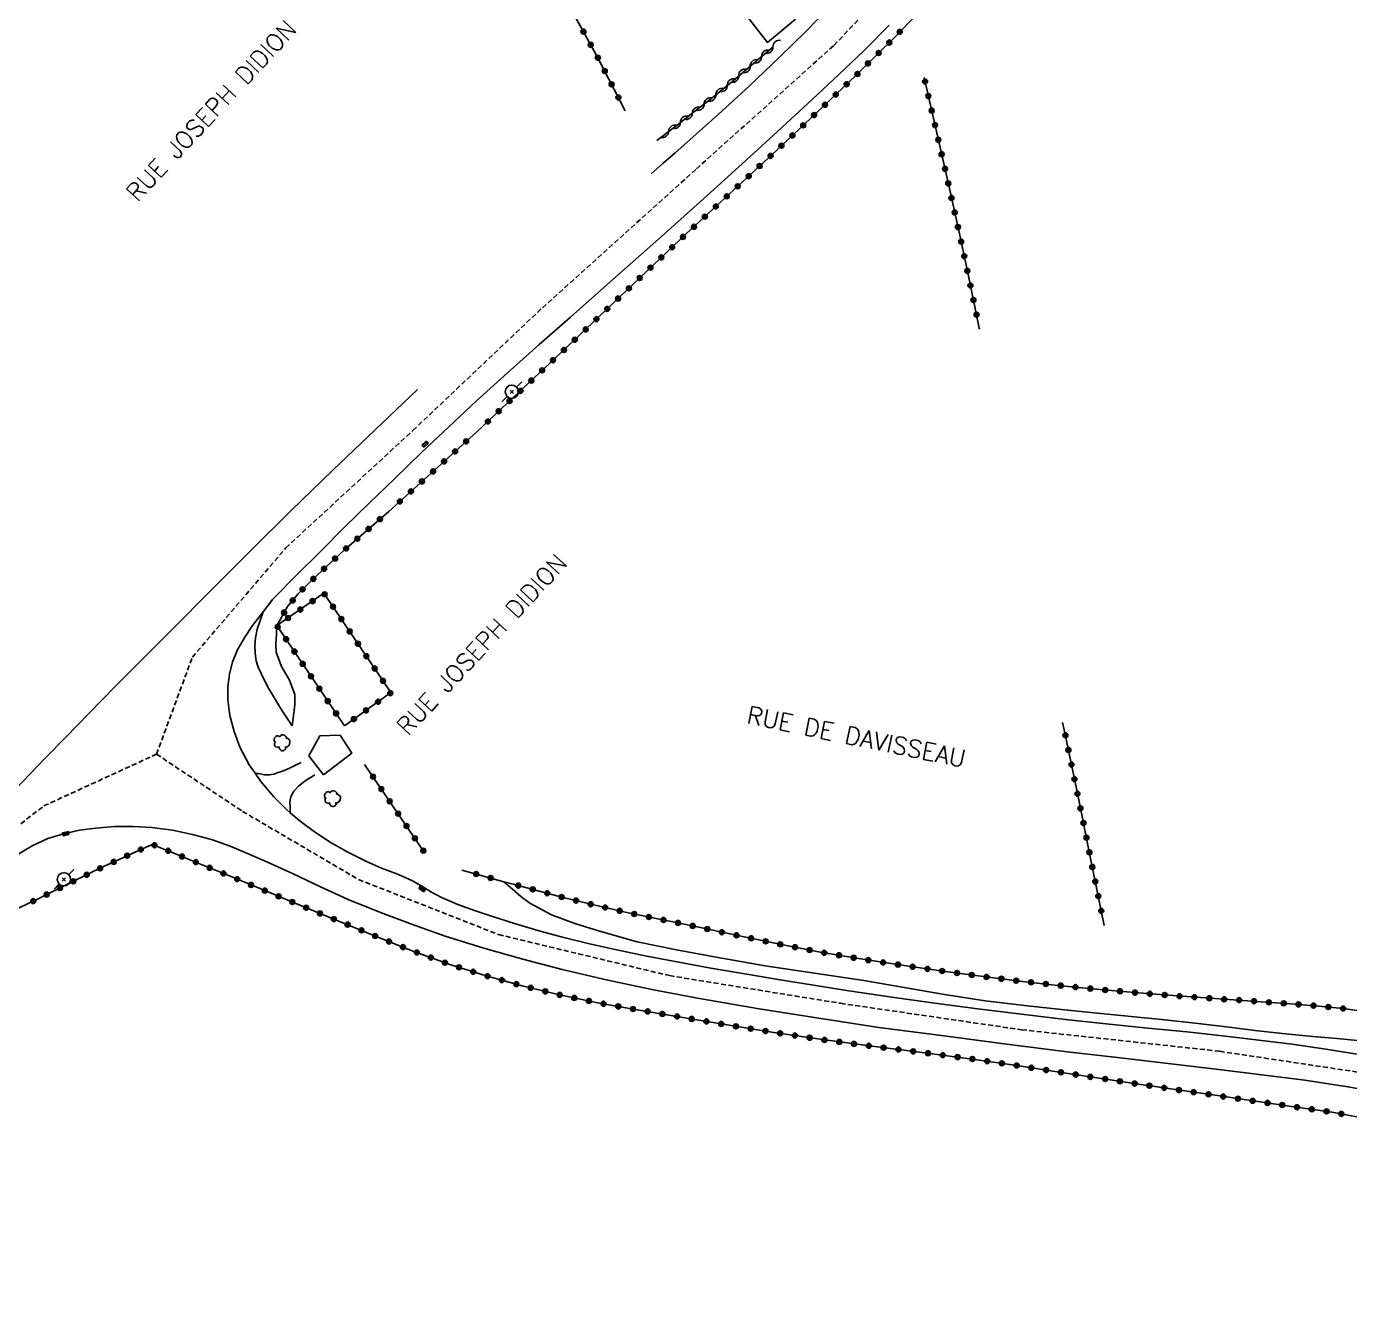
# Model space of a CAD drawing. Header units: millimetres. Extents: x 193000 to 194000, y 105000 to 105910.
# Drawn here: x 193144.5 to 193277.5, y 105171 to 105298.6 of the extents above; entities that cross this region are included whole.
import ezdxf

# ---------------------------------------------------------------- set-up
doc = ezdxf.new("R2010")
doc.units = ezdxf.units.MM
doc.linetypes.add('DASHED', pattern=[0.75, 0.5, -0.25])
doc.layers.get('0').update_dxf_attribs({"linetype": 'CONTINUOUS'})
for name, color, linetype in [('W0001', 6, 'DASHED'), ('W0008', 7, 'CONTINUOUS'), ('W0017', 7, 'CONTINUOUS'), ('W0104', 1, 'CONTINUOUS'), ('W0211', 2, 'CONTINUOUS'), ('W0214', 2, 'CONTINUOUS'), ('W0300', 7, 'CONTINUOUS'), ('W0310', 3, 'CONTINUOUS'), ('W0322', 7, 'CONTINUOUS'), ('W0323', 7, 'CONTINUOUS'), ('W0401', 7, 'CONTINUOUS'), ('W0473', 7, 'CONTINUOUS'), ('W0989', 7, 'CONTINUOUS')]:
    doc.layers.add(name, color=color, linetype=linetype)
doc.styles.get("Standard").update_dxf_attribs({"font": 'romans.shx', "width": 0.85})

# ---------------------------------------------------------------- blocks, each defined once
blk = doc.blocks.new('T473')
for p, q in [((-0.166667, 0.166667), (0.166667, -0.166667)), ((-0.166667, -0.166667), (0.166667, 0.166667)), ((0.500001, 0.500001), (1.000002, 1.000002)), ((-1.000002, -1.000002), (-0.500001, -0.500001))]:
    blk.add_line(p, q)
blk.add_ellipse((0, 0), major_axis=(0.471405, 0.471405), ratio=1, start_param=5.4977871438, end_param=11.780972451)
blk = doc.blocks.new('T300')
for p, q in [((-0.8, 0.51), (-0.86, 0.34)), ((-0.86, 0.34), (-0.86, 0.17)), ((-0.86, 0.17), (-0.74, 0.06)), ((-0.69, 0.63), (-0.8, 0.51)), ((-0.8, -0.06), (-0.74, 0.06)), ((-0.74, 0.06), (-0.69, 0.11)), ((-0.57, 0.69), (-0.69, 0.63)), ((-0.46, 0.69), (-0.57, 0.69)), ((-0.29, 0.63), (-0.46, 0.69)), ((-0.29, 0.63), (-0.17, 0.74)), ((-0.23, 0.57), (-0.29, 0.63)), ((-0.17, 0.74), (-0.06, 0.8)), ((-0.06, 0.8), (0.06, 0.8)), ((0.06, 0.8), (0.23, 0.74)), ((0.23, 0.74), (0.34, 0.63)), ((0.34, 0.63), (0.4, 0.51)), ((0.46, 0.46), (0.34, 0.46)), ((0.4, 0.51), (0.4, 0.46)), ((0.57, 0.4), (0.46, 0.46)), ((0.57, 0.4), (0.69, 0.29)), ((0.69, 0.29), (0.74, 0.17)), ((0.74, 0.06), (0.69, -0.17)), ((0.74, 0.17), (0.74, 0.06)), ((-0.8, -0.17), (-0.8, -0.06)), ((-0.8, -0.23), (-0.8, -0.17)), ((-0.74, -0.34), (-0.8, -0.23)), ((-0.69, -0.4), (-0.74, -0.34)), ((-0.51, -0.46), (-0.69, -0.4)), ((-0.4, -0.46), (-0.51, -0.46)), ((-0.4, -0.46), (-0.34, -0.46)), ((-0.34, -0.46), (-0.34, -0.4)), ((-0.34, -0.51), (-0.34, -0.46)), ((-0.29, -0.63), (-0.34, -0.51)), ((-0.17, -0.74), (-0.29, -0.63)), ((-0.06, -0.8), (-0.17, -0.74)), ((0.06, -0.8), (-0.06, -0.8)), ((0.17, -0.74), (0.06, -0.8)), ((0.23, -0.69), (0.17, -0.74)), ((0.29, -0.46), (0.23, -0.46)), ((0.29, -0.63), (0.23, -0.69)), ((0.46, -0.4), (0.29, -0.46)), ((0.34, -0.51), (0.29, -0.63)), ((0.34, -0.51), (0.34, -0.46)), ((0.57, -0.34), (0.46, -0.4)), ((0.63, -0.29), (0.57, -0.34)), ((0.69, -0.17), (0.63, -0.29))]:
    blk.add_line(p, q)
blk = doc.blocks.new('T401')
for p, q in [((-0.3, 0.3), (0, 0.3)), ((-0.3, -0.25), (-0.3, 0.3)), ((-0.3, 0.15), (0, 0.15)), ((-0.3, 0), (0, 0)), ((0, 0.3), (0, -0.25)), ((-0.3, -0.15), (0, -0.15)), ((-0.3, -0.25), (-0.3, -0.3)), ((-0.3, -0.3), (0, -0.3)), ((0, -0.3), (0, -0.25))]:
    blk.add_line(p, q)
blk = doc.blocks.new('t323o')
at = {"color": 0, "linetype": 'Continuous'}
for radius in [0.25, 0.15]:
    blk.add_circle((0, 0), radius, dxfattribs=at)
blk = doc.blocks.new('t310o')
at = {"color": 0, "linetype": 'Continuous'}
for centre, start, end in [((-0.5, 0.38), 216.8699, 323.1304), ((0.5, -0.37), 36.8699, 143.1303)]:
    blk.add_arc(centre, 0.625, start, end, dxfattribs=at)
blk = doc.blocks.new('t322o')
at = {"color": 0, "linetype": 'Continuous'}
for radius in [0.25, 0.15]:
    blk.add_circle((0, 0), radius, dxfattribs=at)

msp = doc.modelspace()

# ---------------------------------------------------------------- linework, layer by layer
at = {"layer": 'W0001'}
for points in [[(193157.55, 105225.41), (193161.15, 105235.16), (193170.55, 105246.15), (193183.33, 105257.95), (193196.35, 105270.29), (193211.83, 105284.24), (193225.65, 105296.65), (193234.09, 105305.54), (193242.97, 105317.15), (193252.81, 105330.19), (193262.92, 105342.43), (193273.63, 105352.99), (193284.85, 105363.25), (193295.17, 105371.86), (193305.43, 105381.44), (193319.06, 105392.94), (193331.34, 105403.03), (193342.63, 105412.5), (193355.42, 105423.46), (193365.61, 105432.77), (193375.15, 105441.74), (193384.5, 105450.26)], [(193053.5, 105171), (193065.68, 105176.43), (193080.61, 105183.46), (193097.52, 105191.11), (193112.14, 105198.22), (193125.35, 105205.44), (193136.77, 105212.92), (193146.22, 105220.21), (193157.55, 105225.41)], [(193157.55, 105225.41), (193166.2, 105219.66), (193177.87, 105212.81), (193191.93, 105207.28), (193209.12, 105203.15), (193226.31, 105200.37), (193244.55, 105197.71), (193264.44, 105195.55), (193281.9, 105192.92), (193298.57, 105188.68), (193316.14, 105183.37), (193334.43, 105177.77), (193351.84, 105172.97), (193358.94, 105171)]]:
    msp.add_lwpolyline(points, dxfattribs=at)
at = {"layer": 'W0008'}
for points in [[(193232.92, 105308.77), (193231.28, 105306.96), (193229.64, 105305.15), (193227.98, 105303.35), (193225.42, 105300.68), (193222.82, 105298.05), (193220.18, 105295.46), (193217.12, 105292.56), (193214.02, 105289.71), (193210.88, 105286.9), (193209.69, 105285.85), (193208.49, 105284.8), (193207.29, 105283.75)], [(193223.51, 105291.25), (193226.1, 105293.7), (193228.68, 105296.15), (193231.2, 105298.67)], [(193278.45, 105195.21), (193275.1, 105195.76), (193271.74, 105196.25), (193268.38, 105196.68), (193265.02, 105197.08), (193261.12, 105197.5), (193257.22, 105197.88), (193253.32, 105198.27), (193248.92, 105198.76), (193244.52, 105199.28), (193240.12, 105199.83), (193235.79, 105200.39), (193231.47, 105200.99), (193227.15, 105201.62), (193223.6, 105202.18), (193220.04, 105202.76), (193216.49, 105203.37), (193213.28, 105203.92), (193210.07, 105204.5), (193206.86, 105205.12), (193203.97, 105205.71), (193201.08, 105206.34), (193198.22, 105207.04), (193195.87, 105207.69), (193193.53, 105208.39), (193191.21, 105209.14), (193189.52, 105209.71), (193187.83, 105210.3), (193186.2, 105211.01), (193185.19, 105211.55), (193184.21, 105212.14), (193183.21, 105212.7), (193181.7, 105213.37), (193180.16, 105213.97), (193178.65, 105214.62), (193176.86, 105215.52), (193175.1, 105216.51), (193173.42, 105217.6), (193171.98, 105218.67), (193170.98, 105219.52), (193170.6, 105219.84), (193169.33, 105221.11), (193168.03, 105222.66), (193167.45, 105223.5), (193166.87, 105224.35), (193165.94, 105226.13), (193165.35, 105227.68), (193164.92, 105229.29), (193164.71, 105230.92), (193164.73, 105232.18), (193164.89, 105233.46), (193165.19, 105234.68), (193165.73, 105235.96), (193166.44, 105237.18), (193167.2, 105238.36), (193168.26, 105239.72), (193169.25, 105240.98), (193171.61, 105243.39), (193174, 105245.75), (193176.46, 105248.24), (193178.96, 105250.68), (193181.47, 105253.1), (193184.2, 105255.73), (193186.95, 105258.33), (193189.73, 105260.91), (193192.85, 105263.74), (193196, 105266.54), (193199.16, 105269.34), (193203.73, 105273.4), (193208.32, 105277.46), (193212.88, 105281.53), (193216.43, 105284.76), (193219.97, 105288.01), (193223.51, 105291.25)], [(193183.79, 105262.06), (193179.53, 105258.01), (193175.27, 105253.95), (193171.04, 105249.87), (193167.03, 105245.9), (193163.05, 105241.91), (193159.08, 105237.92), (193156.27, 105235.1), (193153.47, 105232.27), (193150.67, 105229.44)], [(193150.67, 105229.44), (193148.48, 105227.18), (193146.29, 105224.93), (193144.11, 105222.66), (193143.52, 105222.03), (193142.6, 105221.04), (193141.08, 105219.4), (193140.21, 105218.55), (193139.5, 105217.85), (193137.77, 105216.41), (193135.97, 105215.06), (193134.14, 105213.74), (193132.26, 105212.41), (193130.35, 105211.11), (193128.42, 105209.85), (193126.02, 105208.35), (193123.58, 105206.89), (193121.13, 105205.47), (193118.01, 105203.76), (193114.85, 105202.11), (193111.69, 105200.48), (193108.54, 105198.87), (193105.39, 105197.29), (193102.23, 105195.7)], [(193143.54, 105215.28), (193145.04, 105216.19), (193146.61, 105216.92), (193148.18, 105217.41), (193149.82, 105217.76), (193151.46, 105217.99), (193153.33, 105218.14), (193155.21, 105218.15), (193157.08, 105218.04), (193159.14, 105217.77), (193161.17, 105217.35), (193163.17, 105216.79), (193164.94, 105216.16), (193166.68, 105215.43), (193168.41, 105214.68), (193171.22, 105213.41), (193174.02, 105212.08), (193176.83, 105210.82), (193180.05, 105209.51), (193183.29, 105208.28), (193186.56, 105207.13), (193190.45, 105205.9), (193194.38, 105204.8), (193198.33, 105203.77), (193202.91, 105202.7), (193207.52, 105201.74), (193212.14, 105200.84), (193218.13, 105199.8), (193224.15, 105198.88), (193230.16, 105197.95)], [(193230.16, 105197.95), (193236.47, 105197.13), (193242.78, 105196.3), (193249.1, 105195.51), (193254.18, 105194.91), (193259.27, 105194.32), (193264.36, 105193.71), (193268.68, 105193.18), (193273.01, 105192.63), (193277.32, 105191.98), (193281.17, 105191.29)]]:
    msp.add_lwpolyline(points, dxfattribs=at)
at = {"layer": 'W0017'}
for points in [[(193172.08, 105224.57), (193171.46, 105224.28), (193170.84, 105223.98), (193170.21, 105223.72), (193169.77, 105223.56), (193169.33, 105223.41), (193168.88, 105223.32), (193168.41, 105223.33), (193167.93, 105223.42), (193167.45, 105223.5)], [(193170.98, 105219.52), (193170.97, 105220.07), (193170.96, 105220.62), (193171.04, 105221.13), (193171.36, 105221.68), (193171.82, 105222.18), (193172.33, 105222.61), (193172.69, 105222.87), (193173.08, 105223.1), (193173.48, 105223.34)]]:
    msp.add_lwpolyline(points, dxfattribs=at)
at = {"layer": 'W0104'}
msp.add_lwpolyline([(193221.78, 105299.29), (193218.97, 105296.95), (193214.21, 105303.09), (193217.03, 105305.43)], dxfattribs=at)
msp.add_lwpolyline([(193174.33, 105223.33), (193172.87, 105225.24), (193173.97, 105227.26), (193176.01, 105227.31), (193177.17, 105225.51), (193174.33, 105223.33)], close=True, dxfattribs=at)
at = {"layer": 'W0211'}
msp.add_lwpolyline([(193171.17, 105228.25), (193171.31, 105229.31), (193171.45, 105230.37), (193171.44, 105231.41), (193170.93, 105232.84), (193170.12, 105234.23), (193169.59, 105235.67), (193169.55, 105236.54), (193169.6, 105237.43), (193169.65, 105238.33)], dxfattribs=at)
at = {"layer": 'W0214'}
for points in [[(193171.17, 105228.25), (193170.71, 105228.96), (193170.25, 105229.66), (193169.8, 105230.38), (193169.3, 105231.2), (193168.82, 105232.04), (193168.38, 105232.9), (193168.07, 105233.52), (193167.78, 105234.15), (193167.57, 105234.8), (193167.46, 105235.55), (193167.43, 105236.33), (193167.49, 105237.1), (193167.68, 105237.98), (193167.97, 105238.85), (193168.26, 105239.72)], [(193192.47, 105212.59), (193193.33, 105211.85), (193194.19, 105211.11), (193195.09, 105210.43), (193197.26, 105209.26), (193199.61, 105208.4), (193201.99, 105207.64), (193205.87, 105206.56), (193209.84, 105205.75), (193213.82, 105205.01), (193218.75, 105204.15), (193223.71, 105203.41), (193228.66, 105202.66), (193232.72, 105201.96), (193236.78, 105201.26), (193240.85, 105200.63), (193244.83, 105200.14), (193248.83, 105199.72), (193252.82, 105199.32), (193255.88, 105199.01), (193258.93, 105198.7), (193261.99, 105198.38), (193265.12, 105198.01), (193268.26, 105197.62), (193271.4, 105197.26), (193273.81, 105197.04), (193276.23, 105196.85), (193278.64, 105196.59)]]:
    msp.add_lwpolyline(points, dxfattribs=at)
at = {"layer": 'W0310'}
msp.add_lwpolyline([(193207.85, 105287.09), (193209.75, 105288.55), (193211.65, 105290), (193213.54, 105291.48), (193215.56, 105293.14), (193217.56, 105294.83), (193219.56, 105296.52)], dxfattribs=at)
at = {"layer": 'W0322'}
for points in [[(193169.65, 105238.33), (193170, 105238.97), (193170.35, 105239.62), (193170.73, 105240.24), (193171.79, 105241.54), (193172.99, 105242.73), (193174.22, 105243.89), (193176.4, 105245.91), (193178.65, 105247.86), (193180.9, 105249.81)], [(193279.86, 105199.42), (193276.85, 105199.85), (193274.42, 105200.1), (193271.99, 105200.29), (193269.55, 105200.46), (193266.28, 105200.69), (193263.02, 105200.91), (193259.75, 105201.14), (193255.89, 105201.45), (193252.03, 105201.79), (193248.17, 105202.17), (193244.31, 105202.61), (193240.44, 105203.09), (193236.59, 105203.61), (193232.47, 105204.2), (193228.36, 105204.83), (193224.27, 105205.52), (193220.04, 105206.34), (193215.82, 105207.22), (193211.6, 105208.12), (193208.28, 105208.79), (193204.96, 105209.48), (193201.65, 105210.22), (193198.58, 105210.98), (193195.53, 105211.79), (193193.54, 105212.31), (193192.47, 105212.59)]]:
    msp.add_lwpolyline(points, dxfattribs=at)
at = {"layer": 'W0323'}
for points in [[(193208.93, 105313.78), (193207.04, 105316.49), (193194.55, 105308.79), (193201.92, 105295.4), (193204.68, 105290.08)], [(193189.76, 105257.82), (193193.42, 105261.26), (193197.09, 105264.71), (193200.74, 105268.15), (193204.11, 105271.35), (193207.47, 105274.55), (193210.84, 105277.74), (193213.85, 105280.53), (193216.87, 105283.3), (193219.87, 105286.1), (193223.89, 105289.86), (193227.89, 105293.65), (193231.8, 105297.52), (193234.1, 105299.9)], [(193234.73, 105293.41), (193235.9, 105288.29), (193237.06, 105283.16), (193238.2, 105278.04), (193239.25, 105273.14), (193240.27, 105268.24), (193240.3, 105268.12)], [(193189.76, 105257.82), (193180.9, 105249.81)], [(193248.65, 105228.6), (193248.81, 105227.86), (193250.17, 105221.31), (193251.5, 105214.76), (193252.83, 105208.2)], [(193178.46, 105224.39), (193184.54, 105215.46)], [(193142.54, 105209.4), (193145.78, 105210.94), (193149, 105212.54), (193152.23, 105214.11), (193153.86, 105214.87), (193155.48, 105215.61), (193157.11, 105216.35), (193159.45, 105215.4), (193161.8, 105214.44), (193164.14, 105213.48), (193168.02, 105211.87), (193171.9, 105210.26), (193175.79, 105208.67), (193179.55, 105207.13), (193183.32, 105205.62), (193187.13, 105204.25), (193190.7, 105203.14), (193194.3, 105202.14), (193197.93, 105201.25), (193201.88, 105200.43), (193205.86, 105199.73), (193209.85, 105199.05), (193214.72, 105198.23), (193219.6, 105197.45), (193224.49, 105196.72), (193229.5, 105196.05), (193234.53, 105195.43), (193239.54, 105194.77), (193244.03, 105194.12), (193248.52, 105193.43), (193253, 105192.74), (193256.73, 105192.19), (193260.47, 105191.63), (193264.21, 105191.09), (193268.05, 105190.53), (193271.89, 105189.98), (193275.74, 105189.43), (193278.92, 105188.84)], [(193188.25, 105213.77), (193192.47, 105212.59)]]:
    msp.add_lwpolyline(points, dxfattribs=at)
msp.add_lwpolyline([(193176.44, 105228.27), (193169.65, 105238.33), (193174.38, 105241.58), (193181.12, 105231.6)], close=True, dxfattribs=at)

# ---------------------------------------------------------------- block references
at = {"layer": 'W0300', "rotation": 359.9999899820874}
for p in [(193170.22, 105226.56), (193175.29, 105220.94)]:
    msp.add_blockref('T300', p, dxfattribs=at)
at = {"layer": 'W0310'}
for p, rotation in [((193219.53, 105296.5), 40.17849029892066), ((193218.39, 105295.53), 40.17849029892066), ((193216.09, 105293.6), 40.19521787443858), ((193217.24, 105294.56), 40.19521787443858), ((193214.94, 105292.64), 39.3849459685482), ((193212.61, 105290.75), 38.14781863399323), ((193213.78, 105291.68), 39.3849459685482), ((193211.42, 105289.83), 37.42996053256678), ((193209.04, 105288.01), 37.41541852550658), ((193210.23, 105288.92), 37.42996053256678)]:
    msp.add_blockref('t310o', p, dxfattribs=dict(at, rotation=rotation))
at = {"layer": 'W0322'}
for p, rotation in [((193180.01, 105249.04), 40.93960228473944), ((193178.87, 105248.05), 40.93960228473944), ((193176.61, 105246.09), 40.92505517368477), ((193177.74, 105247.07), 40.92505517368477), ((193175.5, 105245.07), 42.91421531377927), ((193174.4, 105244.05), 42.91421531377927), ((193172.23, 105241.98), 44.40094425264551), ((193173.31, 105243.03), 43.32236053368902), ((193171.24, 105240.86), 51.02423542032472), ((193170.37, 105239.64), 58.59272412598535), ((193193.92, 105212.21), 165.2052751553809), ((193195.37, 105211.83), 165.2052751553809), ((193196.83, 105211.44), 165.2158123428573), ((193198.28, 105211.06), 165.2158123428573), ((193199.73, 105210.7), 166.0341768739682), ((193201.19, 105210.33), 166.0341768739682), ((193202.65, 105210), 167.4308767103372), ((193204.11, 105209.67), 167.4308767103372), ((193205.58, 105209.35), 168.3323048197245), ((193207.05, 105209.05), 168.3323048197245), ((193208.52, 105208.75), 168.4349795889439), ((193209.98, 105208.45), 168.4349795889439), ((193211.45, 105208.15), 168.4349795889439), ((193212.92, 105207.84), 168.0435687416942), ((193214.39, 105207.52), 168.0435687416942), ((193215.86, 105207.21), 168.1791167986852), ((193217.33, 105206.91), 168.1791167986852), ((193218.79, 105206.6), 168.1791167986852), ((193220.26, 105206.3), 169.1099526077239), ((193221.74, 105206.01), 169.1099526077239), ((193223.21, 105205.73), 169.1099526077239), ((193224.68, 105205.45), 170.3563052433111), ((193226.16, 105205.2), 170.3563052433111), ((193227.64, 105204.95), 170.3563052433111), ((193229.12, 105204.71), 171.2538377374906), ((193230.6, 105204.48), 171.2538377374906), ((193232.09, 105204.26), 171.2538377374906), ((193233.57, 105204.04), 171.8659981168124), ((193235.06, 105203.83), 171.8659981168124), ((193236.54, 105203.62), 171.8659981168124), ((193238.03, 105203.42), 172.3362822358766), ((193239.51, 105203.22), 172.3362822358766), ((193241, 105203.02), 172.9169732857986), ((193242.49, 105202.84), 172.9169732857986), ((193243.98, 105202.65), 172.9169732857986), ((193245.47, 105202.48), 173.5671309197483), ((193246.96, 105202.31), 173.5671309197483), ((193248.45, 105202.15), 174.3261981266968), ((193249.94, 105202), 174.3261981266968), ((193251.43, 105201.85), 174.3261981266968), ((193252.93, 105201.71), 174.9662130438711), ((193254.42, 105201.58), 174.9662130438711), ((193255.92, 105201.45), 175.3812675934597), ((193257.41, 105201.33), 175.3812675934597), ((193258.91, 105201.21), 175.3812675934597), ((193260.4, 105201.09), 175.9193701235079), ((193261.9, 105200.99), 175.9193701235079), ((193263.4, 105200.88), 176.270880151938), ((193264.89, 105200.78), 176.270880151938), ((193266.39, 105200.69), 175.9555144258138), ((193267.89, 105200.58), 175.9555144258138), ((193269.38, 105200.47), 175.9555144258138), ((193270.88, 105200.37), 175.8893011642754), ((193272.37, 105200.26), 175.6552793459575), ((193273.87, 105200.14), 175.6552793459575), ((193275.36, 105200), 174.0696868531703), ((193276.85, 105199.85), 171.8858931170023)]:
    msp.add_blockref('t322o', p, dxfattribs=dict(at, rotation=rotation))
at = {"layer": 'W0323'}
for p, rotation in [((193200.47, 105298.04), 298.8324749129831), ((193232.27, 105298.01), 45.88215785866299), ((193201.2, 105296.72), 298.8324749129831), ((193231.22, 105296.94), 44.66149817720157), ((193201.92, 105295.41), 298.8324749129831), ((193230.15, 105295.89), 44.66149817720157), ((193202.61, 105294.08), 297.3560247469248), ((193228.02, 105293.78), 44.66149817720157), ((193229.08, 105294.84), 44.66149817720157), ((193203.3, 105292.74), 297.3560247469248), ((193226.93, 105292.75), 43.51385155654393), ((193234.82, 105293.02), 282.8327832087022), ((193203.99, 105291.41), 297.3560247469248), ((193225.84, 105291.71), 43.51385155654393), ((193235.15, 105291.56), 282.8327832087022), ((193224.75, 105290.68), 43.51385155654393), ((193235.48, 105290.1), 282.8327832087022), ((193222.57, 105288.62), 43.1315221387032), ((193223.66, 105289.65), 43.1315221387032), ((193235.82, 105288.64), 282.8327832087022), ((193221.48, 105287.6), 43.1315221387032), ((193220.38, 105286.57), 43.1315221387032), ((193236.15, 105287.17), 282.8197307736807), ((193218.18, 105284.53), 42.8862136033074), ((193219.28, 105285.55), 42.8862136033074), ((193236.48, 105285.71), 282.8197307736807), ((193217.09, 105283.51), 42.8862136033074), ((193236.82, 105284.25), 282.8197307736807), ((193215.98, 105282.49), 42.6091218534536), ((193237.15, 105282.78), 282.5311732995826), ((193214.88, 105281.48), 42.6091218534536), ((193237.47, 105281.32), 282.5311732995826), ((193212.68, 105279.44), 42.83649966041746), ((193213.78, 105280.46), 42.83649966041746), ((193237.8, 105279.86), 282.5311732995826), ((193211.58, 105278.42), 42.83649966041746), ((193238.12, 105278.39), 282.5311732995826), ((193210.48, 105277.4), 43.37589016208472), ((193238.44, 105276.93), 282.0555665362195), ((193208.3, 105275.34), 43.37589016208472), ((193209.39, 105276.37), 43.37589016208472), ((193238.75, 105275.46), 282.0555665362195), ((193207.21, 105274.31), 43.64667059906708), ((193239.07, 105273.99), 282.0555665362195), ((193206.12, 105273.27), 43.64667059906708), ((193203.95, 105271.2), 43.54194031410763), ((193205.04, 105272.23), 43.64667059906708), ((193239.38, 105272.52), 281.783700312888), ((193202.86, 105270.17), 43.54194031410763), ((193239.68, 105271.06), 281.783700312888), ((193201.78, 105269.13), 43.54194031410763), ((193239.99, 105269.59), 281.783700312888), ((193200.69, 105268.1), 43.2984858043221), ((193198.51, 105266.04), 43.2984858043221), ((193199.6, 105267.07), 43.2984858043221), ((193197.41, 105265.01), 43.2984858043221), ((193196.32, 105263.99), 43.20958566152671), ((193194.14, 105261.93), 43.20958566152671), ((193195.23, 105262.96), 43.20958566152671), ((193193.04, 105260.91), 43.20177904972932), ((193191.95, 105259.88), 43.20177904972932), ((193190.86, 105258.85), 43.20177904972932), ((193188.68, 105256.85), 222.1176210621598), ((193187.57, 105255.84), 222.1176210621598), ((193186.46, 105254.84), 222.1176210621598), ((193184.23, 105252.83), 222.1176210621598), ((193185.35, 105253.83), 222.1176210621598), ((193183.12, 105251.82), 222.1176210621598), ((193182.01, 105250.81), 222.1176210621598), ((193173.24, 105240.8), 34.54553675632962), ((193174.45, 105241.48), 304.0238844981428), ((193172.01, 105239.95), 34.54553675632962), ((193175.29, 105240.24), 304.0238844981428), ((193169.73, 105238.21), 124.0147527901035), ((193170.77, 105239.1), 34.54553675632962), ((193176.13, 105238.99), 304.0238844981428), ((193170.57, 105236.97), 124.0147527901035), ((193176.97, 105237.75), 304.0238844981428), ((193171.41, 105235.73), 124.0147527901035), ((193177.8, 105236.51), 304.0238844981428), ((193178.64, 105235.26), 304.0238844981428), ((193172.25, 105234.48), 124.0147527901035), ((193179.48, 105234.02), 304.0238844981428), ((193173.08, 105233.24), 124.0147527901035), ((193180.32, 105232.78), 304.0238844981428), ((193173.92, 105232), 124.0147527901035), ((193181.05, 105231.55), 215.4831755591277), ((193174.76, 105230.75), 124.0147527901035), ((193179.83, 105230.68), 215.4831755591277), ((193175.6, 105229.51), 124.0147527901035), ((193177.39, 105228.94), 215.4831755591277), ((193178.61, 105229.81), 215.4831755591277), ((193248.93, 105227.31), 281.6980478556786), ((193249.23, 105225.84), 281.6980478556786), ((193249.54, 105224.37), 281.6980478556786), ((193179.31, 105223.15), 304.2370975130222), ((193249.84, 105222.9), 281.6980478556786), ((193180.15, 105221.91), 304.2370975130222), ((193180.99, 105220.67), 304.2370975130222), ((193250.14, 105221.43), 281.6980478556786), ((193181.84, 105219.43), 304.2370975130222), ((193250.44, 105219.96), 281.462837355605), ((193182.68, 105218.19), 304.2370975130222), ((193250.74, 105218.49), 281.462837355605), ((193183.53, 105216.95), 304.2370975130222), ((193251.04, 105217.02), 281.462837355605), ((193155.97, 105215.83), 24.54721893260956), ((193157.34, 105216.26), 337.7614512388708), ((193158.72, 105215.7), 337.7614512388708), ((193184.37, 105215.71), 304.2370975130222), ((193251.34, 105215.55), 281.462837355605), ((193153.24, 105214.58), 24.83324759194313), ((193154.6, 105215.21), 24.5605171451886), ((193160.11, 105215.13), 337.7405030134283), ((193161.5, 105214.56), 337.7405030134283), ((193162.89, 105213.99), 337.7109786306252), ((193251.63, 105214.08), 281.4712339492816), ((193150.53, 105213.29), 25.93028013964995), ((193151.88, 105213.94), 25.93028013964995), ((193164.28, 105213.42), 337.4997108681128), ((193165.66, 105212.85), 337.4997108681128), ((193189.69, 105213.37), 344.4206490083025), ((193191.14, 105212.97), 344.4206490083025), ((193147.84, 105211.97), 26.50085824799338), ((193149.18, 105212.63), 25.93028013964995), ((193167.05, 105212.27), 337.4997108681128), ((193168.43, 105211.7), 337.4315195063292), ((193251.93, 105212.61), 281.4712339492816), ((193145.15, 105210.64), 25.34465793146449), ((193146.5, 105211.3), 26.50085824799338), ((193169.82, 105211.12), 337.4315195063292), ((193171.2, 105210.55), 337.4315195063292), ((193252.23, 105211.14), 281.4712339492816), ((193172.59, 105209.98), 337.8112061534213), ((193173.98, 105209.41), 337.8112061534213), ((193175.37, 105208.84), 337.8112061534213), ((193252.53, 105209.67), 281.4712339492816), ((193176.76, 105208.28), 337.7765153073897), ((193178.15, 105207.71), 337.7765153073897), ((193179.53, 105207.14), 337.7765153073897), ((193180.93, 105206.58), 338.1304405723712), ((193182.32, 105206.02), 338.1304405723712), ((193183.72, 105205.48), 340.1521729152327), ((193185.13, 105204.97), 340.1521729152327), ((193186.54, 105204.46), 340.1521729152327), ((193187.96, 105203.99), 342.7145963180819), ((193189.39, 105203.54), 342.7145963180819), ((193190.83, 105203.1), 344.5554322556581), ((193192.27, 105202.7), 344.5554322556581), ((193193.72, 105202.3), 344.5554322556581), ((193195.17, 105201.93), 346.1905883268002), ((193196.63, 105201.57), 346.1905883268002), ((193198.08, 105201.22), 348.2531285351675), ((193199.55, 105200.91), 348.2531285351675), ((193201.02, 105200.61), 348.2531285351675), ((193202.49, 105200.32), 350.0133685820132), ((193203.97, 105200.06), 350.0133685820132), ((193205.45, 105199.8), 350.0133685820132), ((193206.93, 105199.55), 350.430487179297), ((193208.41, 105199.3), 350.430487179297), ((193209.89, 105199.05), 350.4232922791157), ((193211.36, 105198.8), 350.4232922791157), ((193212.84, 105198.55), 350.4232922791157), ((193214.32, 105198.3), 350.4232922791157), ((193215.8, 105198.06), 350.9170513694563), ((193217.28, 105197.82), 350.9170513694563), ((193218.77, 105197.58), 350.9170513694563), ((193220.25, 105197.35), 351.4795563006138), ((193221.73, 105197.13), 351.4795563006138), ((193223.21, 105196.91), 351.4795563006138), ((193224.7, 105196.69), 352.403112026736), ((193226.19, 105196.49), 352.403112026736), ((193227.67, 105196.29), 352.403112026736), ((193229.16, 105196.1), 352.403112026736), ((193230.65, 105195.91), 352.9732971853155), ((193232.14, 105195.73), 352.9732971853155), ((193233.62, 105195.54), 352.9732971853155), ((193235.11, 105195.35), 352.5519961584588), ((193236.6, 105195.16), 352.5519961584588), ((193238.09, 105194.97), 352.5519961584588), ((193239.57, 105194.77), 351.6591078635437), ((193241.06, 105194.55), 351.6591078635437), ((193242.54, 105194.34), 351.6591078635437), ((193244.03, 105194.12), 351.6591078635437), ((193245.51, 105193.89), 351.2644000563364), ((193246.99, 105193.66), 351.2644000563364), ((193248.48, 105193.43), 351.2644000563364), ((193249.96, 105193.21), 351.3287303733067), ((193251.44, 105192.98), 351.3287303733067), ((193252.92, 105192.76), 351.3287303733067), ((193254.41, 105192.53), 351.5307717204325), ((193255.89, 105192.31), 351.5307717204325), ((193257.37, 105192.09), 351.5780346368633), ((193258.86, 105191.87), 351.5780346368633), ((193260.34, 105191.65), 351.5780346368633), ((193261.83, 105191.44), 351.655307714796), ((193263.31, 105191.22), 351.655307714796), ((193264.79, 105191), 351.7551602104861), ((193266.28, 105190.79), 351.7551602104861), ((193267.76, 105190.57), 351.7551602104861), ((193269.25, 105190.36), 351.8427719284395), ((193270.73, 105190.15), 351.8427719284395), ((193272.22, 105189.93), 351.8302639165946), ((193273.7, 105189.72), 351.8302639165946), ((193275.19, 105189.51), 351.8302639165946), ((193276.67, 105189.26), 349.562066209407)]:
    msp.add_blockref('t323o', p, dxfattribs=dict(at, rotation=rotation))
at = {"layer": 'W0401'}
for p, rotation in [((193184.66, 105256.46), 313.4165833132336), ((193148.45, 105217.27), 281.8160130237796), ((193184.34, 105212.01), 59.02768690263144)]:
    msp.add_blockref('T401', p, dxfattribs=dict(at, rotation=rotation))
at = {"layer": 'W0473', "rotation": 359.9999899820874}
for p in [(193193.27, 105261.84), (193148.24, 105212.83)]:
    msp.add_blockref('T473', p, dxfattribs=at)

# ---------------------------------------------------------------- texts
at = {"layer": 'W0989'}
for s, rotation, p in [('RUE JOSEPH DIDION', 47.0561, (193155.62, 105280.82)), ('RUE JOSEPH DIDION', 47.0561, (193182.81, 105227.17)), ('RUE DE DAVISSEAU', 348.4114, (193216.79, 105228.55))]:
    msp.add_text(s, height=1.75, rotation=rotation, dxfattribs=at).set_placement(p)

doc.saveas('drawing.dxf')
